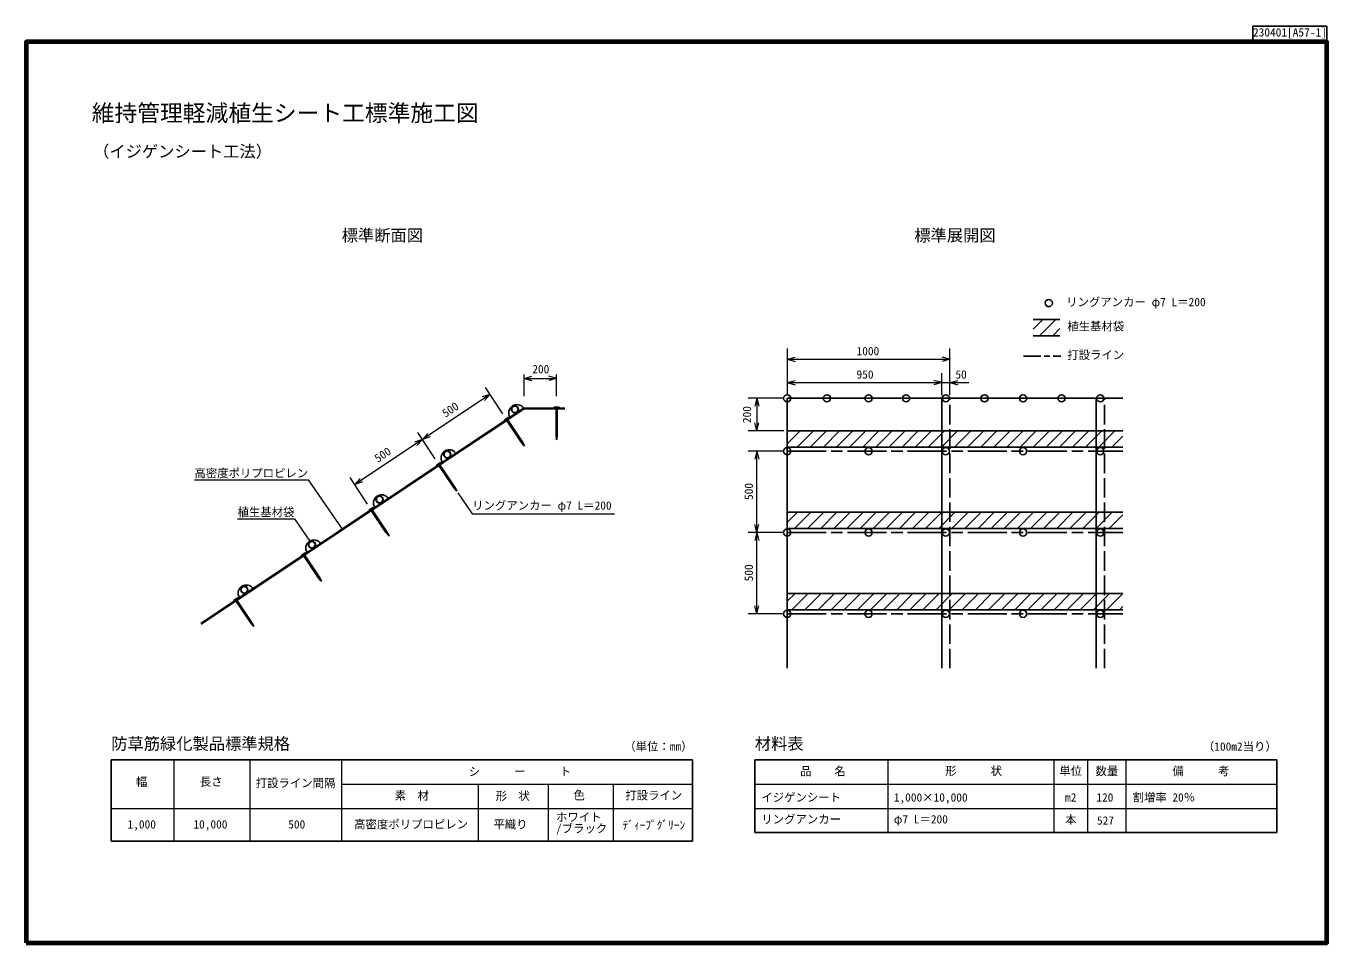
# Model space of a CAD drawing. Units: millimetres, scale not verified. Extents: x 200 to 8200, y 200 to 5838.
import ezdxf
from ezdxf.enums import TextEntityAlignment as Align

# ---------------------------------------------------------------- set-up
doc = ezdxf.new("R2010")
doc.units = ezdxf.units.MM
doc.header["$LTSCALE"] = 20
doc.linetypes.add('CHAIN', pattern=[18.5, 12, -1.5, 3.5, -1.5])
doc.linetypes.add('DASHED', pattern=[7.5, 6, -1.5])
for name, color, linetype, lineweight in [('C-DOC', 3, 'Continuous', 25), ('C-MTR-FRAM', 5, 'Continuous', 25), ('C-MTR-LINE', 5, 'Continuous', 13), ('C-STR', 7, 'Continuous', 25), ('C-STR-DIM', 1, 'Continuous', 13), ('C-STR-HTXT', 1, 'Continuous', 13), ('C-STR-TXT', 7, 'Continuous', 25), ('C-TTL', 2, 'Continuous', 70)]:
    doc.layers.add(name, color=color, linetype=linetype, lineweight=lineweight)
doc.layers.add('C-MTR-TXT', color=5, linetype='Continuous')
doc.layers.add('C-TTL-TXT', color=5, linetype='Continuous')
doc.styles.add('ＭＳ ゴシック', font='')
doc.styles.get('ＭＳ ゴシック').set_extended_font_data('MS Gothic')
pattern_1 = [(45, (0, 0), (-40.3093, 40.3093), [])]

msp = doc.modelspace()

# ---------------------------------------------------------------- hatches: boundary and pattern name
at = {"layer": 'C-STR'}
h = msp.add_hatch(dxfattribs=at)
h.set_pattern_fill('USER', color=4, style=0, pattern_type=2)
h.set_pattern_definition(pattern_1)
h.paths.add_polyline_path([(6392.26, 4034.03), (6557.39, 4034.03), (6557.39, 3934.03), (6392.26, 3934.03)])
h = msp.add_hatch(dxfattribs=at)
h.set_pattern_fill('USER', color=4, style=0, pattern_type=2)
h.set_pattern_definition(pattern_1)
h.paths.add_polyline_path([(4880.98, 3348.93), (6943.98, 3348.93), (6943.98, 3248.93), (4880.98, 3248.93), (4880.98, 3548.93)])
h = msp.add_hatch(dxfattribs=at)
h.set_pattern_fill('USER', color=4, style=0, pattern_type=2)
h.set_pattern_definition(pattern_1)
h.paths.add_polyline_path([(4880.98, 2848.93), (6943.98, 2848.93), (6943.98, 2748.93), (4880.98, 2748.93), (4880.98, 3048.93)])
h = msp.add_hatch(dxfattribs=at)
h.set_pattern_fill('USER', color=4, style=0, pattern_type=2)
h.set_pattern_definition(pattern_1)
h.paths.add_polyline_path([(4880.98, 2348.93), (6943.98, 2348.93), (6943.98, 2248.93), (4880.98, 2248.93), (4880.98, 2548.93)])

# ---------------------------------------------------------------- linework, layer by layer
at = {"layer": 'C-DOC'}
for p, q in [((8200, 5838), (7745, 5838)), ((7745, 5838), (7745, 5750)), ((8200, 5750), (8200, 5838)), ((7745, 5750), (8200, 5750))]:
    msp.add_line(p, q, dxfattribs=at)
at = {"layer": 'C-MTR-FRAM'}
for p, q in [((724.07, 1326.81), (724.07, 826.81)), ((724.07, 1326.81), (4298.89, 1326.81)), ((4298.89, 1326.81), (4298.89, 826.81)), ((4681.71, 1326.81), (4681.71, 879.38)), ((4681.71, 1326.81), (7891.92, 1326.81)), ((7891.92, 1326.81), (7891.92, 879.38)), ((724.07, 826.81), (4298.89, 826.81)), ((4681.71, 879.38), (7891.92, 879.38))]:
    msp.add_line(p, q, dxfattribs=at)
at = {"layer": 'C-MTR-LINE'}
for p, q in [((1108.41, 1326.81), (1108.41, 826.81)), ((1575.86, 1326.81), (1575.86, 826.81)), ((2140.39, 1326.81), (2140.39, 826.81)), ((5499.54, 1326.81), (5499.54, 879.38)), ((6520.22, 1326.81), (6520.22, 879.38)), ((6726.48, 1326.81), (6726.48, 879.38)), ((6962.09, 1326.81), (6962.09, 879.38)), ((2140.39, 1176.81), (4298.89, 1176.81)), ((2981.27, 1176.81), (2981.27, 826.81)), ((3411.17, 1176.81), (3411.17, 826.81)), ((3811.17, 1176.81), (3811.17, 826.81)), ((4681.71, 1176.81), (7891.92, 1176.81)), ((724.07, 1026.81), (4298.89, 1026.81)), ((4681.71, 1026.81), (7891.92, 1026.81))]:
    msp.add_line(p, q, dxfattribs=at)
at = {"layer": 'C-STR', "color": 4}
for p, q in [((6392.26, 4034.03), (6557.39, 4034.03)), ((6392.26, 3934.03), (6557.39, 3934.03)), ((4880.98, 3348.93), (6943.98, 3348.93)), ((4880.98, 3248.93), (6943.98, 3248.93)), ((4880.98, 2848.93), (6943.98, 2848.93)), ((4880.98, 2748.93), (6943.98, 2748.93)), ((4880.98, 2348.93), (6943.98, 2348.93)), ((4880.98, 2248.93), (6943.98, 2248.93))]:
    msp.add_line(p, q, dxfattribs=at)
at = {"layer": 'C-STR', "color": 3}
for p, q in [((6334.29, 3807.22), (6440.64, 3807.22)), ((6461.5, 3807.22), (6496.45, 3807.22)), ((6515.62, 3807.22), (6562.57, 3807.22))]:
    msp.add_line(p, q, dxfattribs=at)
at = {"layer": 'C-STR'}
for p, q in [((4880.98, 1888.93), (4880.98, 3548.93)), ((4880.98, 3548.93), (6943.98, 3548.93)), ((5830.98, 1888.93), (5830.98, 3548.93)), ((6780.98, 1888.93), (6780.98, 3548.93)), ((3158.72, 3421), (3259.83, 3488.4)), ((3161.5, 3416.84), (3262.6, 3484.24)), ((3259.83, 3488.4), (3512.6, 3488.4)), ((3262.6, 3484.24), (3512.6, 3484.24)), ((3447.57, 3494.31), (3477.63, 3494.31)), ((3447.57, 3492.84), (3447.57, 3494.31)), ((3477.63, 3492.84), (3447.57, 3492.84)), ((3459.1, 3492.84), (3459.1, 3323.12)), ((3466.1, 3492.84), (3466.1, 3323.12)), ((3477.63, 3492.84), (3477.63, 3494.31)), ((2742.7, 3143.65), (3152.9, 3417.12)), ((2745.47, 3139.49), (3155.67, 3412.96)), ((3140.44, 3415.02), (3165.44, 3431.7)), ((3141.25, 3413.8), (3140.44, 3415.02)), ((3166.26, 3430.48), (3141.25, 3413.8)), ((3150.84, 3420.2), (3245.02, 3279.01)), ((3156.67, 3424.08), (3250.85, 3282.9)), ((3166.26, 3430.48), (3165.44, 3431.7)), ((3185.9, 3367.65), (3191.72, 3371.53)), ((3187.95, 3364.57), (3193.78, 3368.45)), ((3190.01, 3361.49), (3195.83, 3365.37)), ((3192.06, 3358.41), (3197.89, 3362.29)), ((3459.1, 3429.67), (3466.1, 3429.67)), ((3459.1, 3425.97), (3466.1, 3425.96)), ((3459.1, 3422.26), (3466.1, 3422.26)), ((3459.1, 3418.56), (3466.1, 3418.56)), ((3459.1, 3414.86), (3466.1, 3414.86)), ((3459.1, 3411.16), (3466.1, 3411.16)), ((3459.1, 3407.46), (3466.1, 3407.45)), ((3459.1, 3403.75), (3466.1, 3403.75)), ((3459.1, 3400.05), (3466.1, 3400.05)), ((3459.1, 3396.35), (3466.1, 3396.35)), ((3459.1, 3392.65), (3466.1, 3392.64)), ((3459.1, 3388.94), (3466.1, 3388.94)), ((3459.1, 3385.24), (3466.1, 3385.24)), ((3459.1, 3381.54), (3466.1, 3381.54)), ((3459.1, 3377.84), (3466.1, 3377.83)), ((3459.1, 3374.13), (3466.1, 3374.13)), ((3194.12, 3355.33), (3199.94, 3359.21)), ((3196.17, 3352.25), (3201.99, 3356.13)), ((3198.22, 3349.17), (3204.05, 3353.05)), ((3200.28, 3346.09), (3206.1, 3349.97)), ((3202.33, 3343.01), (3208.16, 3346.89)), ((3204.39, 3339.93), (3210.21, 3343.81)), ((3206.44, 3336.85), (3212.27, 3340.73)), ((3208.5, 3333.77), (3214.32, 3337.65)), ((3210.55, 3330.69), (3216.38, 3334.57)), ((3212.61, 3327.61), (3218.43, 3331.49)), ((3214.66, 3324.53), (3220.49, 3328.41)), ((3216.72, 3321.45), (3222.54, 3325.33)), ((3263.06, 3260.99), (3250.85, 3282.9)), ((3461.1, 3298.12), (3459.1, 3323.12)), ((3461.1, 3298.12), (3462.6, 3293.12)), ((3462.6, 3293.12), (3464.1, 3298.12)), ((3464.1, 3298.12), (3466.1, 3323.12)), ((3260.56, 3259.33), (3245.02, 3279.01)), ((3260.56, 3259.33), (3264.58, 3256)), ((3264.58, 3256), (3263.06, 3260.99)), ((2326.67, 2866.3), (2736.87, 3139.77)), ((2339.86, 2869.08), (2739.65, 3135.61)), ((2724.41, 3137.67), (2749.41, 3154.35)), ((2725.23, 3136.45), (2724.41, 3137.67)), ((2750.23, 3153.13), (2725.23, 3136.45)), ((2734.82, 3142.84), (2829, 3001.66)), ((2740.64, 3146.73), (2834.82, 3005.55)), ((2750.23, 3153.13), (2749.42, 3154.35)), ((2769.87, 3090.3), (2775.7, 3094.18)), ((2771.93, 3087.22), (2777.75, 3091.1)), ((2773.98, 3084.14), (2779.81, 3088.02)), ((2776.04, 3081.06), (2781.86, 3084.94)), ((2778.09, 3077.98), (2783.91, 3081.86)), ((2780.15, 3074.9), (2785.97, 3078.78)), ((2782.2, 3071.82), (2788.02, 3075.7)), ((2784.25, 3068.74), (2790.08, 3072.62)), ((2786.31, 3065.66), (2792.13, 3069.54)), ((2788.36, 3062.58), (2794.19, 3066.46)), ((2790.42, 3059.5), (2796.24, 3063.38)), ((2792.47, 3056.42), (2798.3, 3060.3)), ((2794.53, 3053.34), (2800.35, 3057.22)), ((2796.58, 3050.26), (2802.41, 3054.14)), ((2798.64, 3047.18), (2804.46, 3051.06)), ((2800.69, 3044.1), (2806.52, 3047.98)), ((2844.54, 2981.98), (2829, 3001.66)), ((2847.03, 2983.64), (2834.82, 3005.55)), ((2844.54, 2981.98), (2848.56, 2978.65)), ((2848.56, 2978.65), (2847.03, 2983.64)), ((1910.65, 2588.95), (2320.85, 2862.42)), ((1913.42, 2584.79), (2323.62, 2858.26)), ((2308.38, 2860.32), (2333.39, 2877)), ((2309.2, 2859.1), (2308.38, 2860.32)), ((2334.21, 2875.78), (2309.2, 2859.1)), ((2318.79, 2865.49), (2412.97, 2724.31)), ((2324.62, 2869.38), (2418.8, 2728.2)), ((2329.45, 2862.14), (2339.86, 2869.08)), ((2334.21, 2875.78), (2333.39, 2877)), ((2353.85, 2812.95), (2359.67, 2816.83)), ((2355.9, 2809.87), (2361.73, 2813.75)), ((2357.96, 2806.79), (2363.78, 2810.67)), ((2360.01, 2803.71), (2365.84, 2807.59)), ((2362.07, 2800.63), (2367.89, 2804.51)), ((2364.12, 2797.55), (2369.94, 2801.43)), ((2366.17, 2794.47), (2372, 2798.35)), ((2368.23, 2791.39), (2374.05, 2795.27)), ((2370.28, 2788.31), (2376.11, 2792.19)), ((2372.34, 2785.23), (2378.16, 2789.11)), ((2374.39, 2782.15), (2380.22, 2786.03)), ((2376.45, 2779.07), (2382.27, 2782.95)), ((2378.5, 2775.99), (2384.33, 2779.87)), ((2380.56, 2772.91), (2386.38, 2776.79)), ((2382.61, 2769.83), (2388.44, 2773.71)), ((2384.67, 2766.75), (2390.49, 2770.63)), ((2428.51, 2704.63), (2412.97, 2724.31)), ((2431.01, 2706.29), (2418.8, 2728.2)), ((2428.51, 2704.63), (2432.53, 2701.3)), ((2432.53, 2701.3), (2431.01, 2706.29)), ((1494.62, 2311.6), (1904.82, 2585.07)), ((1497.4, 2307.44), (1907.6, 2580.91)), ((1892.36, 2582.97), (1917.36, 2599.65)), ((1893.18, 2581.75), (1892.36, 2582.97)), ((1918.18, 2598.43), (1893.18, 2581.75)), ((1902.77, 2588.14), (1996.95, 2446.96)), ((1908.59, 2592.03), (2002.77, 2450.85)), ((1918.18, 2598.43), (1917.37, 2599.65)), ((1937.82, 2535.6), (1943.65, 2539.48)), ((1939.88, 2532.52), (1945.7, 2536.4)), ((1941.93, 2529.44), (1947.76, 2533.32)), ((1943.99, 2526.36), (1949.81, 2530.24)), ((1946.04, 2523.28), (1951.86, 2527.16)), ((1948.09, 2520.2), (1953.92, 2524.08)), ((1950.15, 2517.12), (1955.97, 2521)), ((1952.2, 2514.04), (1958.03, 2517.92)), ((1954.26, 2510.96), (1960.08, 2514.84)), ((1956.31, 2507.88), (1962.14, 2511.76)), ((1958.37, 2504.8), (1964.19, 2508.68)), ((1960.42, 2501.72), (1966.25, 2505.6)), ((1962.48, 2498.64), (1968.3, 2502.52)), ((1964.53, 2495.56), (1970.36, 2499.44)), ((1966.59, 2492.48), (1972.41, 2496.36)), ((1968.64, 2489.4), (1974.47, 2493.28)), ((2012.49, 2427.28), (1996.95, 2446.96)), ((2014.98, 2428.94), (2002.77, 2450.85)), ((2012.49, 2427.28), (2016.51, 2423.95)), ((2016.51, 2423.95), (2014.98, 2428.94)), ((1476.33, 2305.62), (1501.34, 2322.3)), ((1502.16, 2321.08), (1477.15, 2304.4)), ((1502.16, 2321.08), (1501.34, 2322.3)), ((1274.79, 2165.05), (1488.8, 2307.72)), ((1277.57, 2160.89), (1491.57, 2303.56)), ((1477.15, 2304.4), (1476.33, 2305.62)), ((1486.74, 2310.79), (1580.92, 2169.61)), ((1492.57, 2314.68), (1586.75, 2173.5)), ((1521.8, 2258.25), (1527.62, 2262.13)), ((1523.85, 2255.17), (1529.68, 2259.05)), ((1525.91, 2252.09), (1531.73, 2255.97)), ((1527.96, 2249.01), (1533.78, 2252.89)), ((1530.01, 2245.93), (1535.84, 2249.81)), ((1532.07, 2242.85), (1537.89, 2246.73)), ((1534.12, 2239.77), (1539.95, 2243.65)), ((1536.18, 2236.69), (1542, 2240.57)), ((1538.23, 2233.61), (1544.06, 2237.49)), ((1540.29, 2230.53), (1546.11, 2234.41)), ((1542.34, 2227.45), (1548.17, 2231.33)), ((1544.4, 2224.37), (1550.22, 2228.25)), ((1546.45, 2221.29), (1552.28, 2225.17)), ((1548.51, 2218.21), (1554.33, 2222.09)), ((1550.56, 2215.13), (1556.39, 2219.01)), ((1552.62, 2212.05), (1558.44, 2215.93)), ((1596.46, 2149.93), (1580.92, 2169.61)), ((1598.96, 2151.59), (1586.75, 2173.5)), ((1596.46, 2149.93), (1600.48, 2146.6)), ((1600.48, 2146.6), (1598.96, 2151.59))]:
    msp.add_line(p, q, dxfattribs=at)
at = {"layer": 'C-STR', "linetype": 'DASHED'}
for p, q in [((5880.98, 1888.93), (5880.98, 3548.93)), ((6830.98, 1888.93), (6830.98, 3548.93))]:
    msp.add_line(p, q, dxfattribs=at)
at = {"layer": 'C-STR', "color": 3, "linetype": 'CHAIN'}
for p, q in [((4880.98, 3223.93), (6943.98, 3223.93)), ((4880.98, 2723.93), (6943.98, 2723.93)), ((4880.98, 2223.93), (6943.98, 2223.93))]:
    msp.add_line(p, q, dxfattribs=at)
at = {"layer": 'C-STR'}
for centre in [(4880.98, 3548.93), (5124.98, 3548.93), (5380.98, 3548.93), (5611.98, 3548.93), (5855.98, 3548.93), (6093.98, 3548.93), (6330.98, 3548.93), (6567.98, 3548.93), (6805.98, 3548.93), (4880.98, 3223.93), (5380.98, 3223.93), (5855.98, 3223.93), (6330.98, 3223.93), (6805.98, 3223.93), (4880.98, 2723.93), (5380.98, 2723.93), (5855.98, 2723.93), (6330.98, 2723.93), (6805.98, 2723.93), (4880.98, 2223.93), (5380.98, 2223.93), (5855.98, 2223.93), (6330.98, 2223.93), (6805.98, 2223.93)]:
    msp.add_circle(centre, 22, dxfattribs=at)
at = {"layer": 'C-STR', "color": 4}
for centre, radius in [((3206.46, 3481.02), 22), ((3206.46, 3481.02), 20), ((2790.43, 3203.67), 22), ((2790.43, 3203.67), 20), ((2374.41, 2926.32), 22), ((2374.41, 2926.32), 20), ((1958.38, 2648.97), 22), ((1958.38, 2648.97), 20), ((1542.35, 2371.62), 22), ((1542.35, 2371.62), 20)]:
    msp.add_circle(centre, radius, dxfattribs=at)
for centre in [(3218.23, 3460.67), (2802.2, 3183.32), (2386.18, 2905.97), (1970.15, 2628.62), (1554.12, 2351.27)]:
    msp.add_ellipse(centre, major_axis=(-41.6, -27.74), ratio=0.99055, start_param=3.1415927, end_param=6.2831853, dxfattribs=at)
at = {"layer": 'C-STR-DIM'}
for p, q in [((4880.98, 3856.17), (4880.98, 3568.93)), ((5880.98, 3568.93), (5880.98, 3856.17)), ((4880.98, 3788.93), (4929.27, 3801.87)), ((4880.98, 3788.93), (4929.27, 3775.99)), ((4880.98, 3788.93), (5880.98, 3788.93)), ((5880.98, 3788.93), (5832.68, 3801.87)), ((5880.98, 3788.93), (5832.68, 3775.99)), ((3262.6, 3561.38), (3262.6, 3695.38)), ((3262.6, 3671.38), (3310.9, 3684.32)), ((3462.6, 3671.38), (3414.31, 3684.32)), ((3462.6, 3561.38), (3462.6, 3695.38)), ((5830.98, 3568.93), (5830.98, 3704.33)), ((3132.69, 3453.76), (3024.53, 3616.01)), ((3262.6, 3671.38), (3462.6, 3671.38)), ((3262.6, 3671.38), (3310.9, 3658.44)), ((3462.6, 3671.38), (3414.31, 3658.44)), ((4880.98, 3645.44), (4929.27, 3658.38)), ((4880.98, 3645.44), (4929.27, 3632.5)), ((4880.98, 3645.44), (5998.41, 3645.44)), ((5830.98, 3645.44), (5782.68, 3658.38)), ((5830.98, 3645.44), (5782.68, 3632.5)), ((5880.98, 3645.44), (5929.27, 3658.38)), ((5880.98, 3645.44), (5929.27, 3632.5)), ((3053.11, 3573.13), (2637.08, 3295.78)), ((3053.11, 3573.13), (3005.75, 3557.11)), ((3053.11, 3573.13), (3020.1, 3535.58)), ((4860.98, 3548.93), (4640.98, 3548.93)), ((4694.37, 3548.93), (4681.43, 3500.64)), ((4694.37, 3548.93), (4694.37, 3348.93)), ((4694.37, 3548.93), (4707.31, 3500.64)), ((4694.37, 3348.93), (4681.43, 3397.23)), ((4694.37, 3348.93), (4707.31, 3397.23)), ((2637.08, 3295.78), (2221.06, 3018.43)), ((2637.08, 3295.78), (2589.72, 3279.76)), ((2637.08, 3295.78), (2604.08, 3258.23)), ((2716.67, 3176.41), (2608.5, 3338.66)), ((2670.09, 3333.34), (2637.08, 3295.78)), ((2684.45, 3311.81), (2637.08, 3295.78)), ((4860.98, 3348.93), (4640.98, 3348.93)), ((4860.98, 3223.93), (4640.98, 3223.93)), ((4694.37, 3223.93), (4681.43, 3175.64)), ((4694.37, 2723.93), (4694.37, 3223.93)), ((4694.37, 3223.93), (4707.31, 3175.64)), ((2300.64, 2899.06), (2192.48, 3061.31)), ((2254.06, 3055.99), (2221.06, 3018.43)), ((2268.42, 3034.46), (2221.06, 3018.43)), ((4860.98, 2723.93), (4640.98, 2723.93)), ((4694.37, 2723.93), (4681.43, 2772.23)), ((4694.37, 2723.93), (4681.43, 2675.64)), ((4694.37, 2723.93), (4707.31, 2772.23)), ((4694.37, 2223.93), (4694.37, 2723.93)), ((4694.37, 2723.93), (4707.31, 2675.64)), ((4694.37, 2223.93), (4681.43, 2272.23)), ((4694.37, 2223.93), (4707.31, 2272.23)), ((4860.98, 2223.93), (4640.98, 2223.93))]:
    msp.add_line(p, q, dxfattribs=at)
at = {"layer": 'C-STR-HTXT'}
for p, q in [((1235.55, 3047.33), (1935.55, 3047.33)), ((1935.55, 3047.33), (2143.29, 2744.03)), ((2854.53, 2968.72), (2943.54, 2838.76)), ((1500.84, 2808.31), (1850.84, 2808.31)), ((1850.84, 2808.31), (1944.79, 2671.15)), ((2943.54, 2838.76), (3818.54, 2838.76))]:
    msp.add_line(p, q, dxfattribs=at)
at = {"layer": 'C-STR-TXT'}
msp.add_circle((6489.27, 4134.62), 22, dxfattribs=at)
at = {"layer": 'C-TTL'}
msp.add_lwpolyline([(200, 200), (8200, 200), (8200, 5740), (200, 5740)], close=True, dxfattribs=at)

# ---------------------------------------------------------------- texts
at = {"layer": 'C-DOC', "style": 'ＭＳ ゴシック'}
msp.add_text('230401[A57-1]', height=51.32, dxfattribs=at).set_placement((7745, 5758), align=Align.BOTTOM_LEFT)
at = {"layer": 'C-MTR-TXT', "style": 'ＭＳ ゴシック'}
for s, p in [('（単位：㎜）', (3878.89, 1366.81)), ('（100m2当り）', (7436.92, 1366.81)), ('シ\u3000\u3000\u3000ー\u3000\u3000\u3000ト', (2922.01, 1212.66)), ('\u3000品\u3000\u3000名\u3000', (4890.45, 1214.81)), ('形\u3000\u3000\u3000状\u3000', (5851.81, 1216.81)), ('単位', (6554.22, 1216.81)), ('数量', (6776.29, 1215.81)), ('\u3000備\u3000\u3000\u3000考\u3000', (7180.09, 1215.81)), ('幅', (875.71, 1149.88)), ('長さ', (1268.91, 1150.52)), ('打設ライン間隔', (1612.36, 1142)), ('素\u3000材', (2467.66, 1065.17)), ('色', (3566.48, 1066.81)), ('打設ライン', (3885.09, 1066.81)), ('リングアンカー', (4721.71, 919.38)), ('φ7 L＝200', (5536.33, 919.38)), ('本', (6589.65, 916.83)), ('527', (6785.89, 911.98))]:
    msp.add_text(s, height=51.32, dxfattribs=at).set_placement(p, align=Align.BOTTOM_LEFT)
msp.add_text('形\u3000状', height=51.32, dxfattribs=at).set_placement((3192.68, 1063.17), align=Align.BOTTOM_CENTER)
for s, p in [('イジゲンシート', (4721.71, 1094.97)), ('1,000×10,000', (5536.33, 1094.97)), ('m2', (6589.24, 1094.97)), ('120', (6781.89, 1094.97)), ('割増率 20％', (7004.43, 1094.97)), ('高密度ポリプロピレン', (2218.03, 929.43)), ('1,000', (824.21, 929.43)), ('10,000', (1229.36, 929.43)), ('500', (1812.24, 929.43)), ('ﾃﾞｨｰﾌﾟｸﾞﾘｰﾝ', (3868.48, 924.59))]:
    msp.add_text(s, height=51.32, dxfattribs=at).set_placement(p, align=Align.MIDDLE_LEFT)
msp.add_text('平織り', height=51.32, dxfattribs=at).set_placement((3179.21, 929.43), align=Align.MIDDLE_CENTER)
for s, p in [('ホワイト', (3459.17, 999.43)), ('/ブラック', (3459.17, 929.43))]:
    msp.add_text(s, height=51.32, dxfattribs=at).set_placement(p, align=Align.TOP_LEFT)
at = {"layer": 'C-STR-DIM', "color": 7, "style": 'ＭＳ ゴシック'}
for s, p in [('1000', (5307.01, 3798.11)), ('200', (3313.24, 3687.37)), ('950', (5307.01, 3654.62)), ('50', (5915.12, 3654.62))]:
    msp.add_text(s, height=51.32, dxfattribs=at).set_placement(p, align=Align.BOTTOM_LEFT)
for s, rotation, p in [('500', 33.69, (2788.51, 3416.48)), ('200', 90, (4674.37, 3396.25)), ('500', 33.69, (2372.48, 3139.13)), ('500', 90, (4685.43, 2923.61)), ('500', 90, (4685.43, 2423.61))]:
    msp.add_text(s, height=51.32, rotation=rotation, dxfattribs=at).set_placement(p, align=Align.BOTTOM_LEFT)
at = {"layer": 'C-STR-TXT', "style": 'ＭＳ ゴシック'}
for s, p in [('リングアンカー φ7 L＝200', (6596.18, 4099.7)), ('植生基材袋', (6602.99, 3950.53)), ('打設ライン', (6602.99, 3774.6)), ('高密度ポリプロピレン', (1235.55, 3047.33)), ('植生基材袋', (1500.84, 2808.31)), ('リングアンカー φ7 L＝200', (2943.54, 2848.76))]:
    msp.add_text(s, height=51.32, dxfattribs=at).set_placement(p, align=Align.BOTTOM_LEFT)
at = {"layer": 'C-TTL-TXT', "color": 3, "style": 'ＭＳ ゴシック'}
for s, height, p in [('維持管理軽減植生シート工標準施工図', 102.6, (604.35, 5221.17)), ('（イジゲンシート工法）', 73.31, (612.35, 5008.17))]:
    msp.add_text(s, height=height, dxfattribs=at).set_placement(p, align=Align.BOTTOM_LEFT)
at = {"layer": 'C-TTL-TXT', "color": 7, "style": 'ＭＳ ゴシック'}
for s, p in [('標準断面図', (2141.24, 4550.93)), ('標準展開図', (5662.39, 4550.93))]:
    msp.add_text(s, height=73.31, dxfattribs=at).set_placement(p, align=Align.MIDDLE_LEFT)
at = {"layer": 'C-TTL-TXT', "style": 'ＭＳ ゴシック'}
for s, p in [('防草筋緑化製品標準規格', (724.07, 1366.81)), ('材料表', (4681.71, 1366.81))]:
    msp.add_text(s, height=73.31, dxfattribs=at).set_placement(p, align=Align.BOTTOM_LEFT)

doc.saveas('drawing.dxf')
